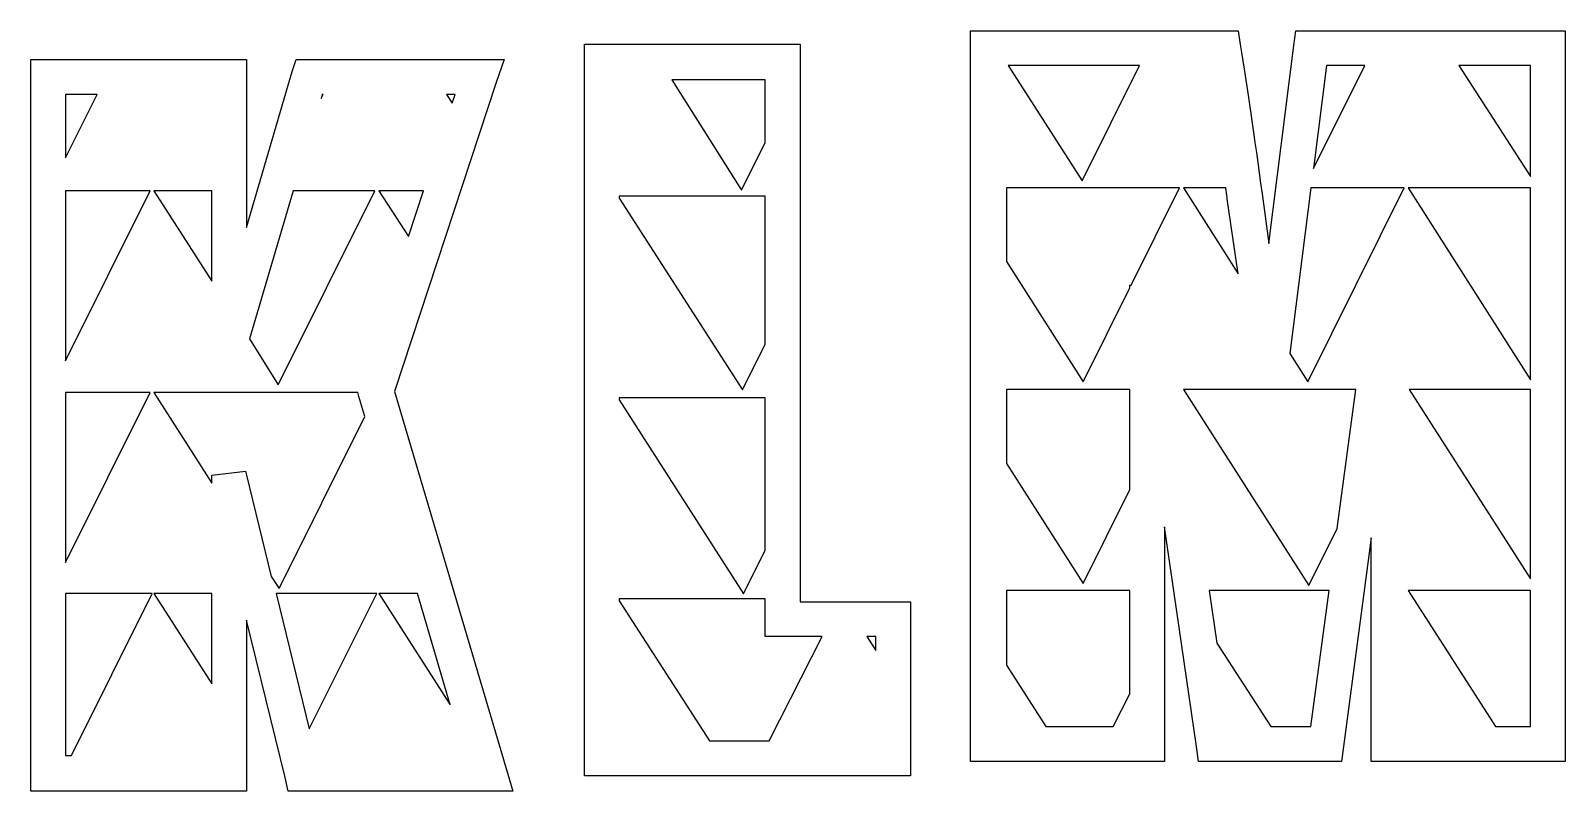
# Model space of a CAD drawing. Header units: centimetres. Extents: x -8.7 to 8.7, y -12.1 to 12.9.
# Drawn here: x -7.45 to -1.73, y -3.76 to -0.93 of the extents above; entities that cross this region are included whole.
import ezdxf

# ---------------------------------------------------------------- set-up
doc = ezdxf.new("R2010")
doc.units = ezdxf.units.CM
doc.header["$MEASUREMENT"] = 0
doc.layers.add('Layer 1', color=7, linetype='Continuous')

msp = doc.modelspace()

# ---------------------------------------------------------------- linework, layer by layer
at = {"layer": 'Layer 1'}
for points, knots in [([(-3.94681, -0.92837), (-3.94681, -0.92837), (-3.94681, -0.99155), (-3.94681, -0.99155), (-3.94681, -0.99155), (-3.94681, -0.99155), (-3.94681, -3.58859), (-3.94681, -3.58859), (-3.94681, -3.58859), (-3.94681, -3.58859), (-3.94681, -3.65115), (-3.94681, -3.65115), (-3.94681, -3.65115), (-3.94681, -3.65115), (-3.87992, -3.65115), (-3.87992, -3.65115), (-3.87992, -3.65115), (-3.87992, -3.65115), (-3.29089, -3.65115), (-3.29089, -3.65115), (-3.29089, -3.65115), (-3.29089, -3.65115), (-3.22462, -3.65115), (-3.22462, -3.65115), (-3.22462, -3.65115), (-3.22462, -3.65115), (-3.22462, -3.58859), (-3.22462, -3.58859), (-3.22462, -3.58859), (-3.22462, -3.58859), (-3.22462, -2.77721), (-3.22462, -2.77721), (-3.22462, -2.77721), (-3.22462, -2.77721), (-3.1057, -3.59602), (-3.1057, -3.59602), (-3.1057, -3.59602), (-3.1057, -3.59602), (-3.09827, -3.65115), (-3.09827, -3.65115), (-3.09827, -3.65115), (-3.09827, -3.65115), (-3.04315, -3.65115), (-3.04315, -3.65115), (-3.04315, -3.65115), (-3.04315, -3.65115), (-2.62445, -3.65115), (-2.62445, -3.65115), (-2.62445, -3.65115), (-2.62445, -3.65115), (-2.56499, -3.65115), (-2.56499, -3.65115), (-2.56499, -3.65115), (-2.56499, -3.65115), (-2.55756, -3.59602), (-2.55756, -3.59602), (-2.55756, -3.59602), (-2.55756, -3.59602), (-2.45412, -2.81808), (-2.45412, -2.81808), (-2.45412, -2.81808), (-2.45412, -2.81808), (-2.45412, -3.58858), (-2.45412, -3.58858), (-2.45412, -3.58858), (-2.45412, -3.58858), (-2.45412, -3.65114), (-2.45412, -3.65114), (-2.45412, -3.65114), (-2.45412, -3.65114), (-2.38723, -3.65114), (-2.38723, -3.65114), (-2.38723, -3.65114), (-2.38723, -3.65114), (-1.7982, -3.65114), (-1.7982, -3.65114), (-1.7982, -3.65114), (-1.7982, -3.65114), (-1.73131, -3.65114), (-1.73131, -3.65114), (-1.73131, -3.65114), (-1.73131, -3.65114), (-1.73131, -3.58858), (-1.73131, -3.58858), (-1.73131, -3.58858), (-1.73131, -3.58858), (-1.73131, -0.99154), (-1.73131, -0.99154), (-1.73131, -0.99154), (-1.73131, -0.99154), (-1.73131, -0.92836), (-1.73131, -0.92836), (-1.73131, -0.92836), (-1.73131, -0.92836), (-1.7982, -0.92836), (-1.7982, -0.92836), (-1.7982, -0.92836), (-1.7982, -0.92836), (-2.67586, -0.92836), (-2.67586, -0.92836), (-2.67586, -0.92836), (-2.67586, -0.92836), (-2.73532, -0.92836), (-2.73532, -0.92836), (-2.73532, -0.92836), (-2.73532, -0.92836), (-2.74275, -0.9841), (-2.74275, -0.9841), (-2.74275, -0.9841), (-2.74275, -0.9841), (-2.83566, -1.72116), (-2.83566, -1.72116), (-2.83566, -1.72116), (-2.83566, -1.72116), (-2.86105, -1.53597), (-2.86105, -1.53597), (-2.86105, -1.53597), (-2.88997, -1.32389), (-2.91702, -1.13725), (-2.94281, -0.98039), (-2.94281, -0.98039), (-2.94281, -0.98039), (-2.95024, -0.92836), (-2.95024, -0.92836), (-2.95024, -0.92836), (-2.95024, -0.92836), (-3.00598, -0.92836), (-3.00598, -0.92836), (-3.00598, -0.92836), (-3.00598, -0.92836), (-3.87992, -0.92836), (-3.87992, -0.92836), (-3.87992, -0.92836), (-3.87992, -0.92836), (-3.94681, -0.92836), (-3.94681, -0.92836), (-3.94681, -0.92836), (-3.94681, -0.92836), (-3.94681, -0.92837), (-3.94681, -0.92837)], [0, 0, 0, 0, 0.0277778, 0.0277778, 0.0277778, 0.0277778, 0.0555556, 0.0555556, 0.0555556, 0.0555556, 0.0833333, 0.0833333, 0.0833333, 0.0833333, 0.1111111, 0.1111111, 0.1111111, 0.1111111, 0.1388889, 0.1388889, 0.1388889, 0.1388889, 0.1666667, 0.1666667, 0.1666667, 0.1666667, 0.1944444, 0.1944444, 0.1944444, 0.1944444, 0.2222222, 0.2222222, 0.2222222, 0.2222222, 0.25, 0.25, 0.25, 0.25, 0.2777778, 0.2777778, 0.2777778, 0.2777778, 0.3055556, 0.3055556, 0.3055556, 0.3055556, 0.3333333, 0.3333333, 0.3333333, 0.3333333, 0.3611111, 0.3611111, 0.3611111, 0.3611111, 0.3888889, 0.3888889, 0.3888889, 0.3888889, 0.4166667, 0.4166667, 0.4166667, 0.4166667, 0.4444444, 0.4444444, 0.4444444, 0.4444444, 0.4722222, 0.4722222, 0.4722222, 0.4722222, 0.5, 0.5, 0.5, 0.5, 0.5277778, 0.5277778, 0.5277778, 0.5277778, 0.5555556, 0.5555556, 0.5555556, 0.5555556, 0.5833333, 0.5833333, 0.5833333, 0.5833333, 0.6111111, 0.6111111, 0.6111111, 0.6111111, 0.6388889, 0.6388889, 0.6388889, 0.6388889, 0.6666667, 0.6666667, 0.6666667, 0.6666667, 0.6944444, 0.6944444, 0.6944444, 0.6944444, 0.7222222, 0.7222222, 0.7222222, 0.7222222, 0.75, 0.75, 0.75, 0.75, 0.7777778, 0.7777778, 0.7777778, 0.7777778, 0.8055556, 0.8055556, 0.8055556, 0.8055556, 0.8333333, 0.8333333, 0.8333333, 0.8333333, 0.8611111, 0.8611111, 0.8611111, 0.8611111, 0.8888889, 0.8888889, 0.8888889, 0.8888889, 0.9166667, 0.9166667, 0.9166667, 0.9166667, 0.9444444, 0.9444444, 0.9444444, 0.9444444, 1, 1, 1, 1]), ([(-5.386, -0.97798), (-5.386, -0.97798), (-5.386, -1.04466), (-5.386, -1.04466), (-5.386, -1.04466), (-5.386, -1.04466), (-5.386, -3.64164), (-5.386, -3.64164), (-5.386, -3.64164), (-5.386, -3.64164), (-5.386, -3.70462), (-5.386, -3.70462), (-5.386, -3.70462), (-5.386, -3.70462), (-5.32302, -3.70462), (-5.32302, -3.70462), (-5.32302, -3.70462), (-5.32302, -3.70462), (-4.23755, -3.70462), (-4.23755, -3.70462), (-4.23755, -3.70462), (-4.23755, -3.70462), (-4.17087, -3.70462), (-4.17087, -3.70462), (-4.17087, -3.70462), (-4.17087, -3.70462), (-4.17087, -3.64164), (-4.17087, -3.64164), (-4.17087, -3.64164), (-4.17087, -3.64164), (-4.17087, -3.12298), (-4.17087, -3.12298), (-4.17087, -3.12298), (-4.17087, -3.12298), (-4.17087, -3.0563), (-4.17087, -3.0563), (-4.17087, -3.0563), (-4.17087, -3.0563), (-4.23755, -3.0563), (-4.23755, -3.0563), (-4.23755, -3.0563), (-4.23755, -3.0563), (-4.58209, -3.0563), (-4.58209, -3.0563), (-4.58209, -3.0563), (-4.58209, -3.0563), (-4.58209, -1.04466), (-4.58209, -1.04466), (-4.58209, -1.04466), (-4.58209, -1.04466), (-4.58209, -0.97798), (-4.58209, -0.97798), (-4.58209, -0.97798), (-4.58209, -0.97798), (-4.64877, -0.97798), (-4.64877, -0.97798), (-4.64877, -0.97798), (-4.64877, -0.97798), (-5.32302, -0.97798), (-5.32302, -0.97798), (-5.32302, -0.97798), (-5.32302, -0.97798), (-5.386, -0.97798), (-5.386, -0.97798)], [0, 0, 0, 0, 0.0588235, 0.0588235, 0.0588235, 0.0588235, 0.1176471, 0.1176471, 0.1176471, 0.1176471, 0.1764706, 0.1764706, 0.1764706, 0.1764706, 0.2352941, 0.2352941, 0.2352941, 0.2352941, 0.2941176, 0.2941176, 0.2941176, 0.2941176, 0.3529412, 0.3529412, 0.3529412, 0.3529412, 0.4117647, 0.4117647, 0.4117647, 0.4117647, 0.4705882, 0.4705882, 0.4705882, 0.4705882, 0.5294118, 0.5294118, 0.5294118, 0.5294118, 0.5882353, 0.5882353, 0.5882353, 0.5882353, 0.6470588, 0.6470588, 0.6470588, 0.6470588, 0.7058824, 0.7058824, 0.7058824, 0.7058824, 0.7647059, 0.7647059, 0.7647059, 0.7647059, 0.8235294, 0.8235294, 0.8235294, 0.8235294, 0.8823529, 0.8823529, 0.8823529, 0.8823529, 1, 1, 1, 1]), ([(-7.4487, -1.036), (-7.4487, -1.036), (-7.4487, -1.09898), (-7.4487, -1.09898), (-7.4487, -1.09898), (-7.4487, -1.09898), (-7.4487, -3.69596), (-7.4487, -3.69596), (-7.4487, -3.69596), (-7.4487, -3.69596), (-7.4487, -3.76264), (-7.4487, -3.76264), (-7.4487, -3.76264), (-7.4487, -3.76264), (-7.38572, -3.76264), (-7.38572, -3.76264), (-7.38572, -3.76264), (-7.38572, -3.76264), (-6.71147, -3.76264), (-6.71147, -3.76264), (-6.71147, -3.76264), (-6.71147, -3.76264), (-6.64479, -3.76264), (-6.64479, -3.76264), (-6.64479, -3.76264), (-6.64479, -3.76264), (-6.64479, -3.69596), (-6.64479, -3.69596), (-6.64479, -3.69596), (-6.64479, -3.69596), (-6.64479, -3.12544), (-6.64479, -3.12544), (-6.64479, -3.12544), (-6.64479, -3.12544), (-6.50031, -3.71078), (-6.50031, -3.71078), (-6.50031, -3.71078), (-6.50031, -3.71078), (-6.4892, -3.76265), (-6.4892, -3.76265), (-6.4892, -3.76265), (-6.4892, -3.76265), (-6.43733, -3.76265), (-6.43733, -3.76265), (-6.43733, -3.76265), (-6.43733, -3.76265), (-5.74085, -3.76265), (-5.74085, -3.76265), (-5.74085, -3.76265), (-5.74085, -3.76265), (-5.65194, -3.76265), (-5.65194, -3.76265), (-5.65194, -3.76265), (-5.65194, -3.76265), (-5.67787, -3.67744), (-5.67787, -3.67744), (-5.67787, -3.67744), (-5.67787, -3.67744), (-6.09279, -2.27336), (-6.09279, -2.27336), (-6.09279, -2.27336), (-6.09279, -2.27336), (-5.71491, -1.1212), (-5.71491, -1.1212), (-5.71491, -1.1212), (-5.71491, -1.1212), (-5.68527, -1.03599), (-5.68527, -1.03599), (-5.68527, -1.03599), (-5.68527, -1.03599), (-5.77789, -1.03599), (-5.77789, -1.03599), (-5.77789, -1.03599), (-5.77789, -1.03599), (-6.41139, -1.03599), (-6.41139, -1.03599), (-6.41139, -1.03599), (-6.41139, -1.03599), (-6.45955, -1.03599), (-6.45955, -1.03599), (-6.45955, -1.03599), (-6.45955, -1.03599), (-6.47437, -1.08045), (-6.47437, -1.08045), (-6.47437, -1.08045), (-6.47437, -1.08045), (-6.64479, -1.66209), (-6.64479, -1.66209), (-6.64479, -1.66209), (-6.64479, -1.66209), (-6.64479, -1.09898), (-6.64479, -1.09898), (-6.64479, -1.09898), (-6.64479, -1.09898), (-6.64479, -1.036), (-6.64479, -1.036), (-6.64479, -1.036), (-6.64479, -1.036), (-6.71147, -1.036), (-6.71147, -1.036), (-6.71147, -1.036), (-6.71147, -1.036), (-7.38572, -1.036), (-7.38572, -1.036), (-7.38572, -1.036), (-7.38572, -1.036), (-7.4487, -1.036), (-7.4487, -1.036)], [0, 0, 0, 0, 0.0357143, 0.0357143, 0.0357143, 0.0357143, 0.0714286, 0.0714286, 0.0714286, 0.0714286, 0.1071429, 0.1071429, 0.1071429, 0.1071429, 0.1428571, 0.1428571, 0.1428571, 0.1428571, 0.1785714, 0.1785714, 0.1785714, 0.1785714, 0.2142857, 0.2142857, 0.2142857, 0.2142857, 0.25, 0.25, 0.25, 0.25, 0.2857143, 0.2857143, 0.2857143, 0.2857143, 0.3214286, 0.3214286, 0.3214286, 0.3214286, 0.3571429, 0.3571429, 0.3571429, 0.3571429, 0.3928571, 0.3928571, 0.3928571, 0.3928571, 0.4285714, 0.4285714, 0.4285714, 0.4285714, 0.4642857, 0.4642857, 0.4642857, 0.4642857, 0.5, 0.5, 0.5, 0.5, 0.5357143, 0.5357143, 0.5357143, 0.5357143, 0.5714286, 0.5714286, 0.5714286, 0.5714286, 0.6071429, 0.6071429, 0.6071429, 0.6071429, 0.6428571, 0.6428571, 0.6428571, 0.6428571, 0.6785714, 0.6785714, 0.6785714, 0.6785714, 0.7142857, 0.7142857, 0.7142857, 0.7142857, 0.75, 0.75, 0.75, 0.75, 0.7857143, 0.7857143, 0.7857143, 0.7857143, 0.8214286, 0.8214286, 0.8214286, 0.8214286, 0.8571429, 0.8571429, 0.8571429, 0.8571429, 0.8928571, 0.8928571, 0.8928571, 0.8928571, 0.9285714, 0.9285714, 0.9285714, 0.9285714, 1, 1, 1, 1]), ([(-3.80683, -1.05782), (-3.80683, -1.05782), (-3.31814, -1.05782), (-3.31814, -1.05782), (-3.31814, -1.05782), (-3.31814, -1.05782), (-3.53182, -1.48767), (-3.53182, -1.48767), (-3.53182, -1.48767), (-3.53182, -1.48767), (-3.80682, -1.05782), (-3.80682, -1.05782), (-3.80682, -1.05782), (-3.80682, -1.05782), (-3.80683, -1.05782), (-3.80683, -1.05782)], [0, 0, 0, 0, 0.2, 0.2, 0.2, 0.2, 0.4, 0.4, 0.4, 0.4, 0.6, 0.6, 0.6, 0.6, 1, 1, 1, 1]), ([(-2.62073, -1.05782), (-2.62073, -1.05782), (-2.47765, -1.05782), (-2.47765, -1.05782), (-2.47765, -1.05782), (-2.47765, -1.05782), (-2.66966, -1.44245), (-2.66966, -1.44245), (-2.66966, -1.44245), (-2.66966, -1.44245), (-2.62073, -1.05782), (-2.62073, -1.05782)], [0, 0, 0, 0, 0.25, 0.25, 0.25, 0.25, 0.5, 0.5, 0.5, 0.5, 1, 1, 1, 1]), ([(-2.12832, -1.05782), (-2.12832, -1.05782), (-1.86137, -1.05782), (-1.86137, -1.05782), (-1.86137, -1.05782), (-1.86137, -1.05782), (-1.86137, -1.47218), (-1.86137, -1.47218), (-1.86137, -1.47218), (-1.86137, -1.47218), (-2.12832, -1.05782), (-2.12832, -1.05782)], [0, 0, 0, 0, 0.25, 0.25, 0.25, 0.25, 0.5, 0.5, 0.5, 0.5, 1, 1, 1, 1]), ([(-5.05999, -1.11135), (-5.05999, -1.11135), (-4.71175, -1.11135), (-4.71175, -1.11135), (-4.71175, -1.11135), (-4.71175, -1.11135), (-4.71175, -1.34475), (-4.71175, -1.34475), (-4.71175, -1.34475), (-4.71175, -1.34475), (-4.80066, -1.52257), (-4.80066, -1.52257), (-4.80066, -1.52257), (-4.80066, -1.52257), (-5.05999, -1.11135), (-5.05999, -1.11135)], [0, 0, 0, 0, 0.2, 0.2, 0.2, 0.2, 0.4, 0.4, 0.4, 0.4, 0.6, 0.6, 0.6, 0.6, 1, 1, 1, 1]), ([(-7.31903, -1.16566), (-7.31903, -1.16566), (-7.20048, -1.16566), (-7.20048, -1.16566), (-7.20048, -1.16566), (-7.20048, -1.16566), (-7.31903, -1.40276), (-7.31903, -1.40276), (-7.31903, -1.40276), (-7.31903, -1.40276), (-7.31903, -1.16566), (-7.31903, -1.16566)], [0, 0, 0, 0, 0.25, 0.25, 0.25, 0.25, 0.5, 0.5, 0.5, 0.5, 1, 1, 1, 1]), ([(-6.36323, -1.16566), (-6.36323, -1.16566), (-6.35953, -1.16566), (-6.35953, -1.16566), (-6.35953, -1.16566), (-6.35953, -1.16566), (-6.36694, -1.18048), (-6.36694, -1.18048), (-6.36694, -1.18048), (-6.36694, -1.18048), (-6.36324, -1.16566), (-6.36324, -1.16566), (-6.36324, -1.16566), (-6.36324, -1.16566), (-6.36323, -1.16566), (-6.36323, -1.16566)], [0, 0, 0, 0, 0.2, 0.2, 0.2, 0.2, 0.4, 0.4, 0.4, 0.4, 0.6, 0.6, 0.6, 0.6, 1, 1, 1, 1]), ([(-5.90014, -1.16566), (-5.90014, -1.16566), (-5.8668, -1.16566), (-5.8668, -1.16566), (-5.8668, -1.16566), (-5.8668, -1.16566), (-5.87791, -1.199), (-5.87791, -1.199), (-5.87791, -1.199), (-5.87791, -1.199), (-5.90014, -1.16566), (-5.90014, -1.16566)], [0, 0, 0, 0, 0.25, 0.25, 0.25, 0.25, 0.5, 0.5, 0.5, 0.5, 1, 1, 1, 1]), ([(-7.31903, -1.52501), (-7.31903, -1.52501), (-7.00413, -1.52501), (-7.00413, -1.52501), (-7.00413, -1.52501), (-7.00413, -1.52501), (-7.31903, -2.15851), (-7.31903, -2.15851), (-7.31903, -2.15851), (-7.31903, -2.15851), (-7.31903, -1.52501), (-7.31903, -1.52501)], [0, 0, 0, 0, 0.25, 0.25, 0.25, 0.25, 0.5, 0.5, 0.5, 0.5, 1, 1, 1, 1]), ([(-6.98932, -1.52501), (-6.98932, -1.52501), (-6.77445, -1.52501), (-6.77445, -1.52501), (-6.77445, -1.52501), (-6.77445, -1.52501), (-6.77445, -1.86214), (-6.77445, -1.86214), (-6.77445, -1.86214), (-6.77445, -1.86214), (-6.98932, -1.52501), (-6.98932, -1.52501)], [0, 0, 0, 0, 0.25, 0.25, 0.25, 0.25, 0.5, 0.5, 0.5, 0.5, 1, 1, 1, 1]), ([(-6.47066, -1.52501), (-6.47066, -1.52501), (-6.16688, -1.52501), (-6.16688, -1.52501), (-6.16688, -1.52501), (-6.16688, -1.52501), (-6.52623, -2.24742), (-6.52623, -2.24742), (-6.52623, -2.24742), (-6.52623, -2.24742), (-6.63367, -2.077), (-6.63367, -2.077), (-6.63367, -2.077), (-6.63367, -2.077), (-6.47066, -1.525), (-6.47066, -1.525), (-6.47066, -1.525), (-6.47066, -1.525), (-6.47066, -1.52501), (-6.47066, -1.52501)], [0, 0, 0, 0, 0.1666667, 0.1666667, 0.1666667, 0.1666667, 0.3333333, 0.3333333, 0.3333333, 0.3333333, 0.5, 0.5, 0.5, 0.5, 0.6666667, 0.6666667, 0.6666667, 0.6666667, 1, 1, 1, 1]), ([(-6.15206, -1.52501), (-6.15206, -1.52501), (-5.98535, -1.52501), (-5.98535, -1.52501), (-5.98535, -1.52501), (-5.98535, -1.52501), (-6.04092, -1.69543), (-6.04092, -1.69543), (-6.04092, -1.69543), (-6.04092, -1.69543), (-6.15206, -1.52501), (-6.15206, -1.52501)], [0, 0, 0, 0, 0.25, 0.25, 0.25, 0.25, 0.5, 0.5, 0.5, 0.5, 1, 1, 1, 1]), ([(-3.81364, -1.51368), (-3.81364, -1.51368), (-3.51696, -1.51368), (-3.51696, -1.51368), (-3.51696, -1.51368), (-3.51696, -1.51368), (-3.16887, -1.51368), (-3.16887, -1.51368), (-3.16887, -1.51368), (-3.16887, -1.51368), (-3.34911, -1.87602), (-3.34911, -1.87602), (-3.34911, -1.87602), (-3.34911, -1.87602), (-3.35407, -1.87663), (-3.35407, -1.87663), (-3.35407, -1.87663), (-3.35407, -1.87663), (-3.35407, -1.88406), (-3.35407, -1.88406), (-3.35407, -1.88406), (-3.35407, -1.88406), (-3.35407, -1.88654), (-3.35407, -1.88654), (-3.35407, -1.88654), (-3.35407, -1.88654), (-3.52811, -2.23649), (-3.52811, -2.23649), (-3.52811, -2.23649), (-3.52811, -2.23649), (-3.81364, -1.78868), (-3.81364, -1.78868), (-3.81364, -1.78868), (-3.81364, -1.78868), (-3.81364, -1.51368), (-3.81364, -1.51368)], [0, 0, 0, 0, 0.1, 0.1, 0.1, 0.1, 0.2, 0.2, 0.2, 0.2, 0.3, 0.3, 0.3, 0.3, 0.4, 0.4, 0.4, 0.4, 0.5, 0.5, 0.5, 0.5, 0.6, 0.6, 0.6, 0.6, 0.7, 0.7, 0.7, 0.7, 0.8, 0.8, 0.8, 0.8, 1, 1, 1, 1]), ([(-3.15401, -1.51368), (-3.15401, -1.51368), (-2.99607, -1.51368), (-2.99607, -1.51368), (-2.99607, -1.51368), (-2.99432, -1.52627), (-2.99287, -1.53797), (-2.99112, -1.55084), (-2.99112, -1.55084), (-2.99112, -1.55084), (-2.99112, -1.55456), (-2.99112, -1.55456), (-2.99112, -1.55456), (-2.99112, -1.55456), (-2.95024, -1.8339), (-2.95024, -1.8339), (-2.95024, -1.8339), (-2.95024, -1.8339), (-3.15401, -1.51368), (-3.15401, -1.51368)], [0, 0, 0, 0, 0.1666667, 0.1666667, 0.1666667, 0.1666667, 0.3333333, 0.3333333, 0.3333333, 0.3333333, 0.5, 0.5, 0.5, 0.5, 0.6666667, 0.6666667, 0.6666667, 0.6666667, 1, 1, 1, 1]), ([(-2.67895, -1.51368), (-2.67895, -1.51368), (-2.33148, -1.51368), (-2.33148, -1.51368), (-2.33148, -1.51368), (-2.33148, -1.51368), (-2.69072, -2.23649), (-2.69072, -2.23649), (-2.69072, -2.23649), (-2.69072, -2.23649), (-2.75823, -2.1312), (-2.75823, -2.1312), (-2.75823, -2.1312), (-2.75823, -2.1312), (-2.67895, -1.51368), (-2.67895, -1.51368)], [0, 0, 0, 0, 0.2, 0.2, 0.2, 0.2, 0.4, 0.4, 0.4, 0.4, 0.6, 0.6, 0.6, 0.6, 1, 1, 1, 1]), ([(-2.31661, -1.51368), (-2.31661, -1.51368), (-1.86137, -1.51368), (-1.86137, -1.51368), (-1.86137, -1.51368), (-1.86137, -1.51368), (-1.86137, -2.22968), (-1.86137, -2.22968), (-1.86137, -2.22968), (-1.86137, -2.22968), (-2.31661, -1.51368), (-2.31661, -1.51368)], [0, 0, 0, 0, 0.25, 0.25, 0.25, 0.25, 0.5, 0.5, 0.5, 0.5, 1, 1, 1, 1]), ([(-5.25634, -1.5448), (-5.25634, -1.5448), (-4.78584, -1.5448), (-4.78584, -1.5448), (-4.78584, -1.5448), (-4.78584, -1.5448), (-4.71175, -1.5448), (-4.71175, -1.5448), (-4.71175, -1.5448), (-4.71175, -1.5448), (-4.71175, -2.0968), (-4.71175, -2.0968), (-4.71175, -2.0968), (-4.71175, -2.0968), (-4.79696, -2.26722), (-4.79696, -2.26722), (-4.79696, -2.26722), (-4.79696, -2.26722), (-5.25634, -1.55222), (-5.25634, -1.55222), (-5.25634, -1.55222), (-5.25634, -1.55222), (-5.25634, -1.54481), (-5.25634, -1.54481), (-5.25634, -1.54481), (-5.25634, -1.54481), (-5.25634, -1.5448), (-5.25634, -1.5448)], [0, 0, 0, 0, 0.125, 0.125, 0.125, 0.125, 0.25, 0.25, 0.25, 0.25, 0.375, 0.375, 0.375, 0.375, 0.5, 0.5, 0.5, 0.5, 0.625, 0.625, 0.625, 0.625, 0.75, 0.75, 0.75, 0.75, 1, 1, 1, 1]), ([(-7.31903, -2.27707), (-7.31903, -2.27707), (-7.00413, -2.27707), (-7.00413, -2.27707), (-7.00413, -2.27707), (-7.00413, -2.27707), (-7.31903, -2.91057), (-7.31903, -2.91057), (-7.31903, -2.91057), (-7.31903, -2.91057), (-7.31903, -2.27707), (-7.31903, -2.27707)], [0, 0, 0, 0, 0.25, 0.25, 0.25, 0.25, 0.5, 0.5, 0.5, 0.5, 1, 1, 1, 1]), ([(-6.98932, -2.27707), (-6.98932, -2.27707), (-6.50771, -2.27707), (-6.50771, -2.27707), (-6.50771, -2.27707), (-6.50771, -2.27707), (-6.22986, -2.27707), (-6.22986, -2.27707), (-6.22986, -2.27707), (-6.22986, -2.27707), (-6.22616, -2.29189), (-6.22616, -2.29189), (-6.22616, -2.29189), (-6.22616, -2.29189), (-6.20393, -2.36598), (-6.20393, -2.36598), (-6.20393, -2.36598), (-6.20393, -2.36598), (-6.52253, -3.00689), (-6.52253, -3.00689), (-6.52253, -3.00689), (-6.52253, -3.00689), (-6.55217, -2.96243), (-6.55217, -2.96243), (-6.55217, -2.96243), (-6.55217, -2.96243), (-6.64479, -2.58455), (-6.64479, -2.58455), (-6.64479, -2.58455), (-6.64479, -2.58455), (-6.64849, -2.56973), (-6.64849, -2.56973), (-6.64849, -2.56973), (-6.64849, -2.56973), (-6.77445, -2.58455), (-6.77445, -2.58455), (-6.77445, -2.58455), (-6.77445, -2.58455), (-6.77445, -2.59937), (-6.77445, -2.59937), (-6.77445, -2.59937), (-6.77445, -2.59937), (-6.77445, -2.61419), (-6.77445, -2.61419), (-6.77445, -2.61419), (-6.77445, -2.61419), (-6.98932, -2.27706), (-6.98932, -2.27706), (-6.98932, -2.27706), (-6.98932, -2.27706), (-6.98932, -2.27707), (-6.98932, -2.27707)], [0, 0, 0, 0, 0.0714286, 0.0714286, 0.0714286, 0.0714286, 0.1428571, 0.1428571, 0.1428571, 0.1428571, 0.2142857, 0.2142857, 0.2142857, 0.2142857, 0.2857143, 0.2857143, 0.2857143, 0.2857143, 0.3571429, 0.3571429, 0.3571429, 0.3571429, 0.4285714, 0.4285714, 0.4285714, 0.4285714, 0.5, 0.5, 0.5, 0.5, 0.5714286, 0.5714286, 0.5714286, 0.5714286, 0.6428571, 0.6428571, 0.6428571, 0.6428571, 0.7142857, 0.7142857, 0.7142857, 0.7142857, 0.7857143, 0.7857143, 0.7857143, 0.7857143, 0.8571429, 0.8571429, 0.8571429, 0.8571429, 1, 1, 1, 1]), ([(-3.81364, -2.2656), (-3.81364, -2.2656), (-3.50953, -2.2656), (-3.50953, -2.2656), (-3.50953, -2.2656), (-3.50953, -2.2656), (-3.35407, -2.2656), (-3.35407, -2.2656), (-3.35407, -2.2656), (-3.35407, -2.2656), (-3.35407, -2.63785), (-3.35407, -2.63785), (-3.35407, -2.63785), (-3.35407, -2.63785), (-3.52811, -2.98842), (-3.52811, -2.98842), (-3.52811, -2.98842), (-3.52811, -2.98842), (-3.81364, -2.54061), (-3.81364, -2.54061), (-3.81364, -2.54061), (-3.81364, -2.54061), (-3.81364, -2.26561), (-3.81364, -2.26561), (-3.81364, -2.26561), (-3.81364, -2.26561), (-3.81364, -2.2656), (-3.81364, -2.2656)], [0, 0, 0, 0, 0.125, 0.125, 0.125, 0.125, 0.25, 0.25, 0.25, 0.25, 0.375, 0.375, 0.375, 0.375, 0.5, 0.5, 0.5, 0.5, 0.625, 0.625, 0.625, 0.625, 0.75, 0.75, 0.75, 0.75, 1, 1, 1, 1]), ([(-3.15401, -2.2656), (-3.15401, -2.2656), (-2.67214, -2.2656), (-2.67214, -2.2656), (-2.67214, -2.2656), (-2.67214, -2.2656), (-2.51172, -2.2656), (-2.51172, -2.2656), (-2.51172, -2.2656), (-2.51172, -2.2656), (-2.58109, -2.7834), (-2.58109, -2.7834), (-2.58109, -2.7834), (-2.58109, -2.7834), (-2.687, -2.99585), (-2.687, -2.99585), (-2.687, -2.99585), (-2.687, -2.99585), (-3.15401, -2.26561), (-3.15401, -2.26561), (-3.15401, -2.26561), (-3.15401, -2.26561), (-3.15401, -2.2656), (-3.15401, -2.2656)], [0, 0, 0, 0, 0.1428571, 0.1428571, 0.1428571, 0.1428571, 0.2857143, 0.2857143, 0.2857143, 0.2857143, 0.4285714, 0.4285714, 0.4285714, 0.4285714, 0.5714286, 0.5714286, 0.5714286, 0.5714286, 0.7142857, 0.7142857, 0.7142857, 0.7142857, 1, 1, 1, 1]), ([(-2.3129, -2.2656), (-2.3129, -2.2656), (-1.86138, -2.2656), (-1.86138, -2.2656), (-1.86138, -2.2656), (-1.86138, -2.2656), (-1.86138, -2.97107), (-1.86138, -2.97107), (-1.86138, -2.97107), (-1.86138, -2.97107), (-2.3129, -2.2656), (-2.3129, -2.2656)], [0, 0, 0, 0, 0.25, 0.25, 0.25, 0.25, 0.5, 0.5, 0.5, 0.5, 1, 1, 1, 1]), ([(-5.25634, -2.29685), (-5.25634, -2.29685), (-4.77844, -2.29685), (-4.77844, -2.29685), (-4.77844, -2.29685), (-4.77844, -2.29685), (-4.71176, -2.29685), (-4.71176, -2.29685), (-4.71176, -2.29685), (-4.71176, -2.29685), (-4.71176, -2.86367), (-4.71176, -2.86367), (-4.71176, -2.86367), (-4.71176, -2.86367), (-4.79326, -3.02668), (-4.79326, -3.02668), (-4.79326, -3.02668), (-4.79326, -3.02668), (-5.25635, -2.30427), (-5.25635, -2.30427), (-5.25635, -2.30427), (-5.25635, -2.30427), (-5.25635, -2.29686), (-5.25635, -2.29686), (-5.25635, -2.29686), (-5.25635, -2.29686), (-5.25634, -2.29685), (-5.25634, -2.29685)], [0, 0, 0, 0, 0.125, 0.125, 0.125, 0.125, 0.25, 0.25, 0.25, 0.25, 0.375, 0.375, 0.375, 0.375, 0.5, 0.5, 0.5, 0.5, 0.625, 0.625, 0.625, 0.625, 0.75, 0.75, 0.75, 0.75, 1, 1, 1, 1]), ([(-7.31903, -3.02541), (-7.31903, -3.02541), (-6.99672, -3.02541), (-6.99672, -3.02541), (-6.99672, -3.02541), (-6.99672, -3.02541), (-7.2968, -3.62927), (-7.2968, -3.62927), (-7.2968, -3.62927), (-7.2968, -3.62927), (-7.31903, -3.62927), (-7.31903, -3.62927), (-7.31903, -3.62927), (-7.31903, -3.62927), (-7.31903, -3.02541), (-7.31903, -3.02541)], [0, 0, 0, 0, 0.2, 0.2, 0.2, 0.2, 0.4, 0.4, 0.4, 0.4, 0.6, 0.6, 0.6, 0.6, 1, 1, 1, 1]), ([(-6.98932, -3.02541), (-6.98932, -3.02541), (-6.77445, -3.02541), (-6.77445, -3.02541), (-6.77445, -3.02541), (-6.77445, -3.02541), (-6.77445, -3.36254), (-6.77445, -3.36254), (-6.77445, -3.36254), (-6.77445, -3.36254), (-6.98932, -3.02541), (-6.98932, -3.02541)], [0, 0, 0, 0, 0.25, 0.25, 0.25, 0.25, 0.5, 0.5, 0.5, 0.5, 1, 1, 1, 1]), ([(-6.53364, -3.02541), (-6.53364, -3.02541), (-6.51141, -3.02541), (-6.51141, -3.02541), (-6.51141, -3.02541), (-6.51141, -3.02541), (-6.15946, -3.02541), (-6.15946, -3.02541), (-6.15946, -3.02541), (-6.15946, -3.02541), (-6.41138, -3.52925), (-6.41138, -3.52925), (-6.41138, -3.52925), (-6.41138, -3.52925), (-6.53363, -3.02541), (-6.53363, -3.02541), (-6.53363, -3.02541), (-6.53363, -3.02541), (-6.53364, -3.02541), (-6.53364, -3.02541)], [0, 0, 0, 0, 0.1666667, 0.1666667, 0.1666667, 0.1666667, 0.3333333, 0.3333333, 0.3333333, 0.3333333, 0.5, 0.5, 0.5, 0.5, 0.6666667, 0.6666667, 0.6666667, 0.6666667, 1, 1, 1, 1]), ([(-6.15206, -3.02541), (-6.15206, -3.02541), (-6.00758, -3.02541), (-6.00758, -3.02541), (-6.00758, -3.02541), (-6.00758, -3.02541), (-5.88533, -3.44033), (-5.88533, -3.44033), (-5.88533, -3.44033), (-5.88533, -3.44033), (-6.15207, -3.02541), (-6.15207, -3.02541), (-6.15207, -3.02541), (-6.15207, -3.02541), (-6.15206, -3.02541), (-6.15206, -3.02541)], [0, 0, 0, 0, 0.2, 0.2, 0.2, 0.2, 0.4, 0.4, 0.4, 0.4, 0.6, 0.6, 0.6, 0.6, 1, 1, 1, 1]), ([(-3.81364, -3.01443), (-3.81364, -3.01443), (-3.51324, -3.01443), (-3.51324, -3.01443), (-3.51324, -3.01443), (-3.51324, -3.01443), (-3.35406, -3.01443), (-3.35406, -3.01443), (-3.35406, -3.01443), (-3.35406, -3.01443), (-3.35406, -3.39968), (-3.35406, -3.39968), (-3.35406, -3.39968), (-3.35406, -3.39968), (-3.41538, -3.5217), (-3.41538, -3.5217), (-3.41538, -3.5217), (-3.41538, -3.5217), (-3.66623, -3.5217), (-3.66623, -3.5217), (-3.66623, -3.5217), (-3.66623, -3.5217), (-3.81364, -3.29253), (-3.81364, -3.29253), (-3.81364, -3.29253), (-3.81364, -3.29253), (-3.81364, -3.01443), (-3.81364, -3.01443)], [0, 0, 0, 0, 0.125, 0.125, 0.125, 0.125, 0.25, 0.25, 0.25, 0.25, 0.375, 0.375, 0.375, 0.375, 0.5, 0.5, 0.5, 0.5, 0.625, 0.625, 0.625, 0.625, 0.75, 0.75, 0.75, 0.75, 1, 1, 1, 1]), ([(-3.05801, -3.01443), (-3.05801, -3.01443), (-2.67586, -3.01443), (-2.67586, -3.01443), (-2.67586, -3.01443), (-2.67586, -3.01443), (-2.61144, -3.01443), (-2.61144, -3.01443), (-2.61144, -3.01443), (-2.61144, -3.01443), (-2.67957, -3.5217), (-2.67957, -3.5217), (-2.67957, -3.5217), (-2.67957, -3.5217), (-2.82884, -3.5217), (-2.82884, -3.5217), (-2.82884, -3.5217), (-2.82884, -3.5217), (-3.02952, -3.21077), (-3.02952, -3.21077), (-3.02952, -3.21077), (-3.02952, -3.21077), (-3.05801, -3.01443), (-3.05801, -3.01443)], [0, 0, 0, 0, 0.1428571, 0.1428571, 0.1428571, 0.1428571, 0.2857143, 0.2857143, 0.2857143, 0.2857143, 0.4285714, 0.4285714, 0.4285714, 0.4285714, 0.5714286, 0.5714286, 0.5714286, 0.5714286, 0.7142857, 0.7142857, 0.7142857, 0.7142857, 1, 1, 1, 1]), ([(-2.31661, -3.01443), (-2.31661, -3.01443), (-1.86137, -3.01443), (-1.86137, -3.01443), (-1.86137, -3.01443), (-1.86137, -3.01443), (-1.86137, -3.5217), (-1.86137, -3.5217), (-1.86137, -3.5217), (-1.86137, -3.5217), (-1.99144, -3.5217), (-1.99144, -3.5217), (-1.99144, -3.5217), (-1.99144, -3.5217), (-2.31661, -3.01443), (-2.31661, -3.01443)], [0, 0, 0, 0, 0.2, 0.2, 0.2, 0.2, 0.4, 0.4, 0.4, 0.4, 0.6, 0.6, 0.6, 0.6, 1, 1, 1, 1]), ([(-5.25634, -3.04519), (-5.25634, -3.04519), (-4.78214, -3.04519), (-4.78214, -3.04519), (-4.78214, -3.04519), (-4.78214, -3.04519), (-4.71175, -3.04519), (-4.71175, -3.04519), (-4.71175, -3.04519), (-4.71175, -3.04519), (-4.71175, -3.12299), (-4.71175, -3.12299), (-4.71175, -3.12299), (-4.71175, -3.12299), (-4.71175, -3.18597), (-4.71175, -3.18597), (-4.71175, -3.18597), (-4.71175, -3.18597), (-4.64877, -3.18597), (-4.64877, -3.18597), (-4.64877, -3.18597), (-4.64877, -3.18597), (-4.50058, -3.18597), (-4.50058, -3.18597), (-4.50058, -3.18597), (-4.50058, -3.18597), (-4.69693, -3.57496), (-4.69693, -3.57496), (-4.69693, -3.57496), (-4.69693, -3.57496), (-4.91921, -3.57496), (-4.91921, -3.57496), (-4.91921, -3.57496), (-4.91921, -3.57496), (-5.25634, -3.0526), (-5.25634, -3.0526), (-5.25634, -3.0526), (-5.25634, -3.0526), (-5.25634, -3.04519), (-5.25634, -3.04519)], [0, 0, 0, 0, 0.0909091, 0.0909091, 0.0909091, 0.0909091, 0.1818182, 0.1818182, 0.1818182, 0.1818182, 0.2727273, 0.2727273, 0.2727273, 0.2727273, 0.3636364, 0.3636364, 0.3636364, 0.3636364, 0.4545455, 0.4545455, 0.4545455, 0.4545455, 0.5454545, 0.5454545, 0.5454545, 0.5454545, 0.6363636, 0.6363636, 0.6363636, 0.6363636, 0.7272727, 0.7272727, 0.7272727, 0.7272727, 0.8181818, 0.8181818, 0.8181818, 0.8181818, 1, 1, 1, 1]), ([(-4.33387, -3.18597), (-4.33387, -3.18597), (-4.30053, -3.18597), (-4.30053, -3.18597), (-4.30053, -3.18597), (-4.30053, -3.18597), (-4.30053, -3.23784), (-4.30053, -3.23784), (-4.30053, -3.23784), (-4.30053, -3.23784), (-4.33387, -3.18597), (-4.33387, -3.18597)], [0, 0, 0, 0, 0.25, 0.25, 0.25, 0.25, 0.5, 0.5, 0.5, 0.5, 1, 1, 1, 1])]:
    msp.add_open_spline(points, degree=3, knots=knots, dxfattribs=at)

doc.saveas('drawing.dxf')
